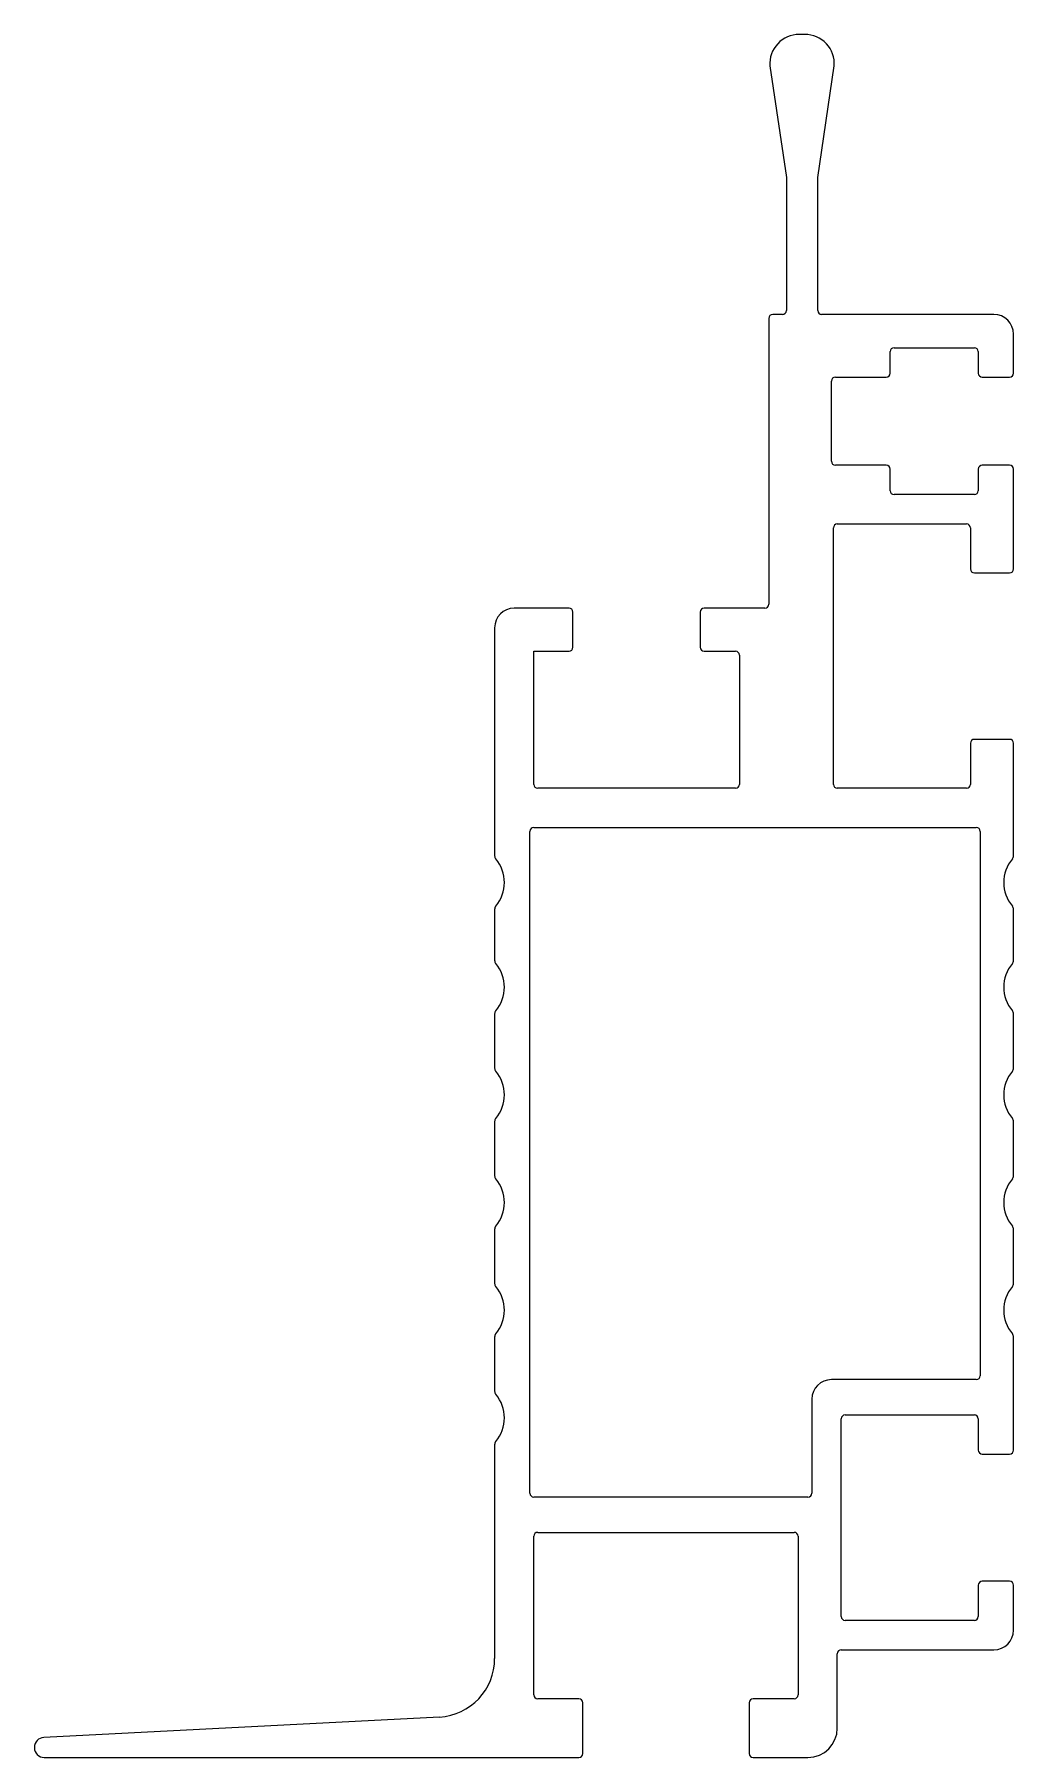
# Model space of a CAD drawing. Extents: x 467.2 to 517.2, y -173.1 to -85.1.
import ezdxf

# ---------------------------------------------------------------- set-up
doc = ezdxf.new("R2010")
doc.units = 0
doc.header["$LTSCALE"] = 15
doc.layers.get('0').update_dxf_attribs({"linetype": 'CONTINUOUS'})

msp = doc.modelspace()

# ---------------------------------------------------------------- linework, layer by layer
at = {"linetype": 'CONTINUOUS', "ltscale": 0.05}
for p, q in [((506.584, -85.053), (506.29, -85.053)), ((504.793, -86.653), (505.637, -92.353)), ((507.237, -92.353), (508.081, -86.653)), ((505.637, -92.353), (505.637, -99.153)), ((507.237, -99.153), (507.237, -92.353)), ((505.437, -99.353), (504.937, -99.353)), ((516.237, -99.353), (507.437, -99.353)), ((504.737, -99.553), (504.737, -114.153)), ((511.137, -101.053), (515.237, -101.053)), ((517.237, -102.353), (517.237, -100.353)), ((510.937, -102.353), (510.937, -101.253)), ((515.437, -101.253), (515.437, -102.353)), ((507.937, -106.853), (507.937, -102.753)), ((508.137, -102.553), (510.737, -102.553)), ((515.637, -102.553), (517.037, -102.553)), ((510.737, -107.053), (508.137, -107.053)), ((510.937, -108.353), (510.937, -107.253)), ((515.437, -107.253), (515.437, -108.353)), ((517.037, -107.053), (515.637, -107.053)), ((517.237, -112.353), (517.237, -107.253)), ((515.237, -108.553), (511.137, -108.553)), ((508.037, -123.353), (508.037, -110.253)), ((508.237, -110.053), (514.837, -110.053)), ((515.037, -110.253), (515.037, -112.353)), ((515.237, -112.553), (517.037, -112.553)), ((494.537, -114.353), (491.737, -114.353)), ((504.537, -114.353), (501.437, -114.353)), ((494.737, -116.353), (494.737, -114.553)), ((501.237, -114.553), (501.237, -116.353)), ((490.737, -115.353), (490.737, -126.998)), ((492.737, -116.553), (494.537, -116.553)), ((492.737, -123.353), (492.737, -116.553)), ((501.437, -116.553), (503.037, -116.553)), ((503.237, -116.753), (503.237, -123.353)), ((515.037, -121.253), (515.037, -123.353)), ((517.037, -121.053), (515.237, -121.053)), ((517.237, -126.998), (517.237, -121.253)), ((503.037, -123.553), (492.937, -123.553)), ((514.837, -123.553), (508.237, -123.553)), ((492.537, -159.553), (492.537, -125.753)), ((492.737, -125.553), (515.337, -125.553)), ((515.537, -125.753), (515.537, -153.553)), ((490.737, -129.736), (490.737, -132.339)), ((517.237, -132.339), (517.237, -129.736)), ((490.737, -135.078), (490.737, -137.839)), ((517.237, -137.839), (517.237, -135.078)), ((490.737, -140.578), (490.737, -143.339)), ((517.237, -143.339), (517.237, -140.578)), ((490.737, -146.078), (490.737, -148.839)), ((517.237, -148.839), (517.237, -146.078)), ((490.737, -151.578), (490.737, -151.709)), ((490.737, -151.709), (490.737, -154.209)), ((517.237, -151.709), (517.237, -151.578)), ((517.237, -157.353), (517.237, -151.709)), ((515.337, -153.753), (507.937, -153.753)), ((490.737, -154.209), (490.737, -154.339)), ((506.937, -154.753), (506.937, -159.553)), ((508.437, -165.853), (508.437, -155.753)), ((508.637, -155.553), (515.237, -155.553)), ((515.437, -155.753), (515.437, -157.353)), ((490.737, -157.078), (490.737, -167.994)), ((515.637, -157.553), (517.037, -157.553)), ((506.737, -159.753), (492.737, -159.753)), ((492.737, -169.853), (492.737, -161.753)), ((492.937, -161.553), (506.037, -161.553)), ((506.237, -161.753), (506.237, -169.853)), ((515.437, -164.253), (515.437, -165.853)), ((517.037, -164.053), (515.637, -164.053)), ((517.237, -166.553), (517.237, -164.253)), ((515.237, -166.053), (508.637, -166.053)), ((508.237, -171.553), (508.237, -167.753)), ((508.437, -167.553), (516.237, -167.553)), ((495.037, -170.053), (492.937, -170.053)), ((495.237, -172.853), (495.237, -170.253)), ((503.737, -170.253), (503.737, -172.853)), ((506.037, -170.053), (503.937, -170.053)), ((487.92, -170.989), (467.711, -172.029)), ((467.237, -172.528), (467.237, -172.553)), ((467.737, -173.053), (495.037, -173.053)), ((503.937, -173.053), (506.737, -173.053))]:
    msp.add_line(p, q, dxfattribs=at)
for centre, radius, start, end in [((506.29, -86.553), 1.5, 90, 183.80078), ((506.584, -86.553), 1.5, 356.19922, 90), ((504.937, -99.553), 0.2, 90, 180), ((505.437, -99.153), 0.2, 270, 0), ((507.437, -99.153), 0.2, 180, 270), ((516.237, -100.353), 1, 0, 90), ((511.137, -101.253), 0.2, 90, 180), ((515.237, -101.253), 0.2, 0, 90), ((508.137, -102.753), 0.2, 90, 180), ((510.737, -102.353), 0.2, 270, 360), ((515.637, -102.353), 0.2, 180, 270), ((517.037, -102.353), 0.2, 270, 360), ((508.137, -106.853), 0.2, 180, 270), ((510.737, -107.253), 0.2, 0, 90), ((515.637, -107.253), 0.2, 90, 180), ((517.037, -107.253), 0.2, 0, 90), ((511.137, -108.353), 0.2, 180, 270), ((515.237, -108.353), 0.2, 270, 360), ((508.237, -110.253), 0.2, 90, 180), ((514.837, -110.253), 0.2, 0, 90), ((515.237, -112.353), 0.2, 180, 270), ((517.037, -112.353), 0.2, 270, 360), ((491.737, -115.353), 1, 90, 180), ((494.537, -114.553), 0.2, 0, 90), ((501.437, -114.553), 0.2, 90, 180), ((504.537, -114.153), 0.2, 270, 360), ((494.537, -116.353), 0.2, 270, 360), ((501.437, -116.353), 0.2, 180, 270), ((503.037, -116.753), 0.2, 0, 90), ((515.237, -121.253), 0.2, 90, 180), ((517.037, -121.253), 0.2, 0, 90), ((492.937, -123.353), 0.2, 180, 270), ((503.037, -123.353), 0.2, 270, 360), ((508.237, -123.353), 0.2, 180, 270), ((514.837, -123.353), 0.2, 270, 360), ((492.737, -125.753), 0.2, 90, 180), ((515.337, -125.753), 0.2, 360, 90), ((490.987, -126.998), 0.25, 180, 220.11917), ((489.362, -128.367), 1.875, 319.88083, 40.11917), ((518.612, -128.367), 1.875, 139.88083, 220.11917), ((516.987, -126.998), 0.25, 319.88083, 0), ((490.987, -129.736), 0.25, 139.88083, 180), ((516.987, -129.736), 0.25, 360, 40.11917), ((490.987, -132.339), 0.25, 180, 220.11917), ((489.362, -133.709), 1.875, 319.88083, 40.11917), ((518.612, -133.709), 1.875, 139.88083, 220.11917), ((516.987, -132.339), 0.25, 319.88083, 0), ((490.987, -135.078), 0.25, 139.88083, 180), ((516.987, -135.078), 0.25, 360, 40.11917), ((490.987, -137.839), 0.25, 180, 220.11917), ((489.362, -139.209), 1.875, 319.88083, 40.11917), ((518.612, -139.209), 1.875, 139.88083, 220.11917), ((516.987, -137.839), 0.25, 319.88083, 0), ((490.987, -140.578), 0.25, 139.88083, 180), ((516.987, -140.578), 0.25, 0, 40.11917), ((490.987, -143.339), 0.25, 180, 220.11917), ((516.987, -143.339), 0.25, 319.88083, 0), ((489.362, -144.709), 1.875, 319.88083, 40.11917), ((518.612, -144.709), 1.875, 139.88083, 220.11917), ((490.987, -146.078), 0.25, 139.88083, 180), ((516.987, -146.078), 0.25, 0, 40.11917), ((490.987, -148.839), 0.25, 180, 220.11917), ((489.362, -150.209), 1.875, 319.88083, 40.11917), ((518.612, -150.209), 1.875, 139.88083, 220.11917), ((516.987, -148.839), 0.25, 319.88083, 360), ((490.987, -151.578), 0.25, 139.88083, 180), ((516.987, -151.578), 0.25, 0, 40.11917), ((507.937, -154.753), 1, 90, 180), ((515.337, -153.553), 0.2, 270, 0), ((490.987, -154.339), 0.25, 180, 220.11917), ((489.362, -155.709), 1.875, 319.88083, 40.11917), ((508.637, -155.753), 0.2, 90, 180), ((515.237, -155.753), 0.2, 0, 90), ((490.987, -157.078), 0.25, 139.88083, 180), ((515.637, -157.353), 0.2, 180, 270), ((517.037, -157.353), 0.2, 270, 360), ((492.737, -159.553), 0.2, 180, 270), ((506.737, -159.553), 0.2, 270, 360), ((492.937, -161.753), 0.2, 90, 180), ((506.037, -161.753), 0.2, 360, 90), ((515.637, -164.253), 0.2, 90, 180), ((517.037, -164.253), 0.2, 0, 90), ((508.637, -165.853), 0.2, 180, 270), ((515.237, -165.853), 0.2, 270, 360), ((516.237, -166.553), 1, 270, 360), ((487.737, -167.994), 3, 273.49934, 0), ((508.437, -167.753), 0.2, 90, 180), ((492.937, -169.853), 0.2, 180, 270), ((495.037, -170.253), 0.2, 360, 90), ((503.937, -170.253), 0.2, 90, 180), ((506.037, -169.853), 0.2, 270, 0), ((506.737, -171.553), 1.5, 270, 360), ((467.737, -172.528), 0.5, 92.94706, 180), ((467.737, -172.553), 0.5, 180, 270), ((495.037, -172.853), 0.2, 270, 360), ((503.937, -172.853), 0.2, 180, 270)]:
    msp.add_arc(centre, radius, start, end, dxfattribs=at)

doc.saveas('drawing.dxf')
